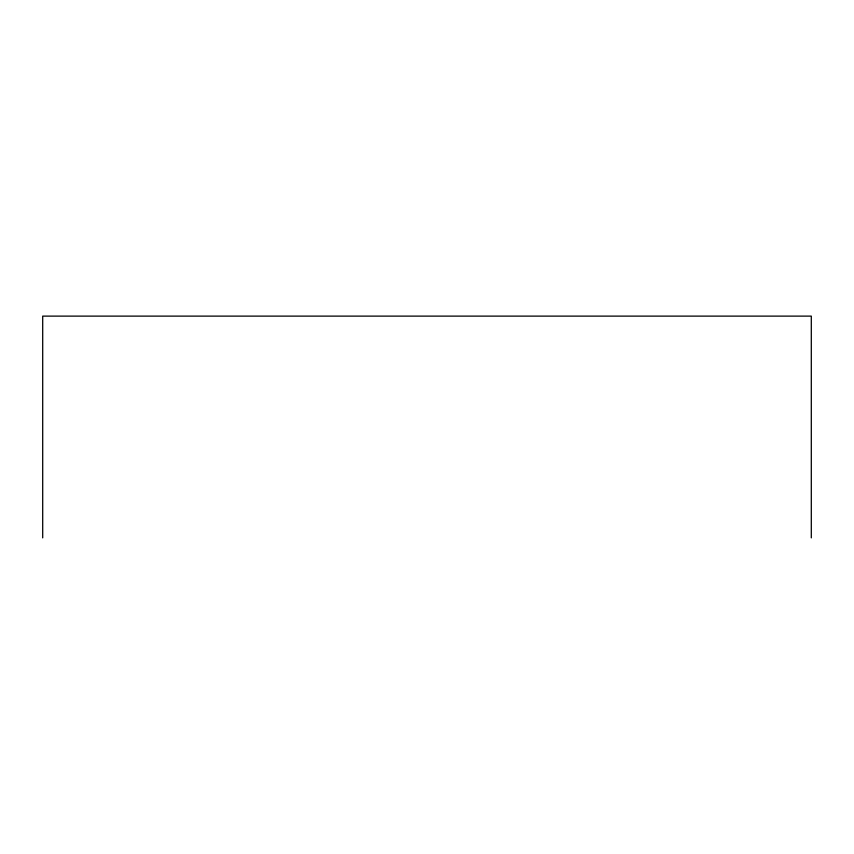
<?xml version="1.0" encoding="UTF-8"?>
<svg xmlns="http://www.w3.org/2000/svg" width="854" height="854" viewBox="0 0 854 854"><rect width="100%" height="100%" fill="white"/><g stroke="black" fill="none" stroke-linecap="round" stroke-linejoin="round"><path stroke-width="1.28" d="M811.3 537.881L811.3 316.119L42.7 316.119L42.7 537.881"/></g></svg>
